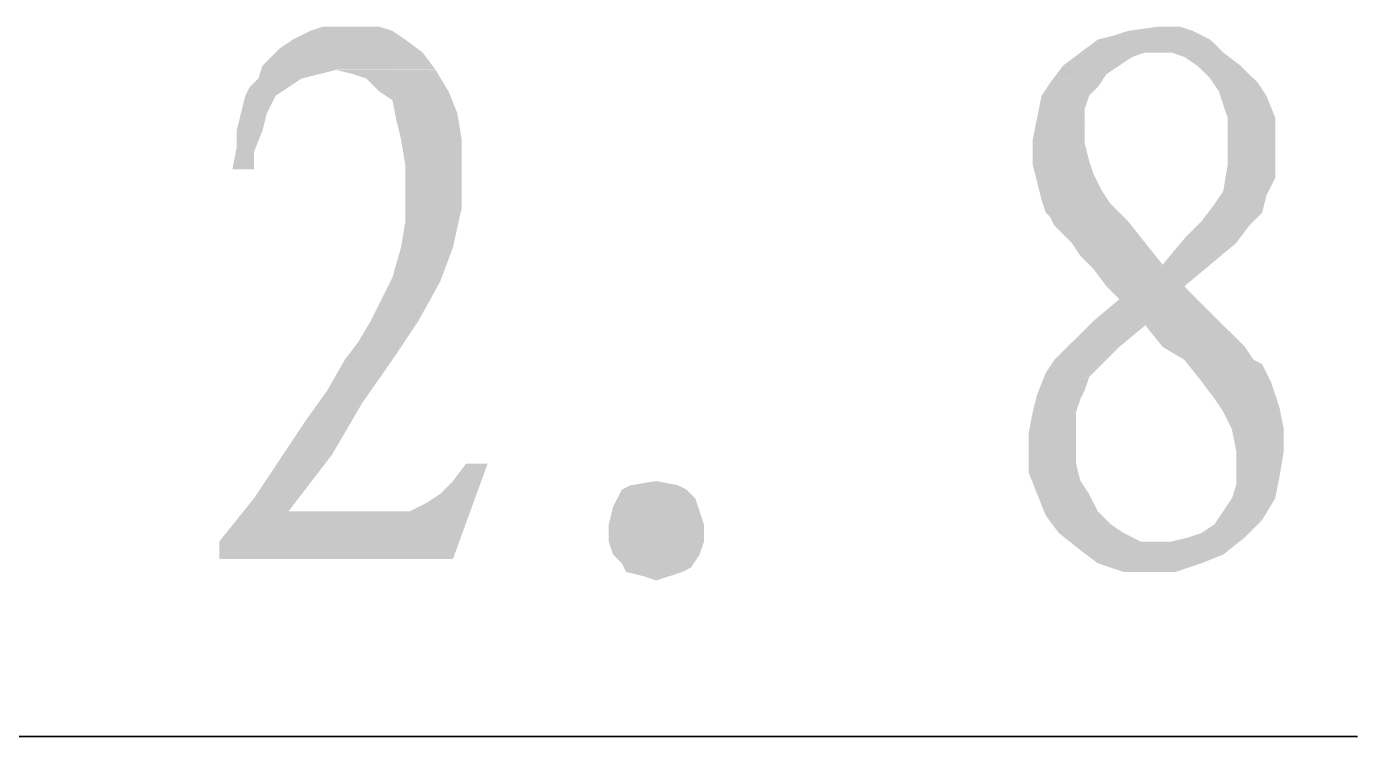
# Model space of a CAD drawing. Header units: millimetres. Extents: x 25 to 550, y -188 to 205.
# Drawn here: x 371.72 to 380.4, y -26.95 to -22.32 of the extents above; entities that cross this region are included whole.
import ezdxf

# ---------------------------------------------------------------- set-up
doc = ezdxf.new("R2010")
doc.units = ezdxf.units.MM
doc.layers.add('PDF_图层 1', color=7, linetype='Continuous', true_color=0x231f20)

msp = doc.modelspace()

# ---------------------------------------------------------------- linework, layer by layer
at = {"layer": 'PDF_图层 1', "color": 7, "lineweight": -3}
msp.add_lwpolyline([(367.7289, -26.9473), (380.398, -26.9473), (366.3463, -26.9473)], dxfattribs=at)
at = {"layer": 'PDF_图层 1', "color": 7, "transparency": 33554559}
for points in [[(373.5696, -22.3478), (373.4567, -22.4047), (374.1057, -22.3478)], [(374.1059, -22.3478), (373.4569, -22.4047), (374.19, -22.4047)], [(373.8236, -22.3199), (373.5696, -22.3477), (374.0211, -22.3199)], [(373.6543, -22.3199), (373.5696, -22.3477), (373.8236, -22.3199)], [(374.0212, -22.3199), (373.5698, -22.3477), (374.1059, -22.3477)], [(379.3257, -22.3478), (378.705, -22.4047), (379.4386, -22.4047)], [(378.8178, -22.3758), (378.705, -22.4045), (379.3257, -22.348)], [(378.9025, -22.3478), (378.8178, -22.3756), (379.3257, -22.3478)], [(379.2411, -22.3199), (378.9025, -22.3477), (379.3257, -22.3477)], [(379.0997, -22.3199), (378.9027, -22.3477), (379.2413, -22.3199)], [(373.372, -22.4608), (373.2873, -22.5455), (374.3031, -22.4886)], [(374.1901, -22.4046), (373.3718, -22.461), (374.303, -22.4887)], [(373.4566, -22.4046), (373.372, -22.461), (374.1902, -22.4046)], [(378.5923, -22.4888), (379.0155, -22.4888), (379.4387, -22.4046)], [(378.7048, -22.4046), (378.5924, -22.4887), (379.4389, -22.4046)], [(379.0155, -22.4888), (379.1279, -22.4888), (379.4387, -22.4046)], [(379.1281, -22.4888), (379.185, -22.4888), (379.4389, -22.4046)], [(379.4387, -22.4046), (379.1848, -22.4887), (379.5234, -22.4887)], [(373.259, -22.5739), (373.7391, -22.6016), (374.303, -22.4887)], [(373.2873, -22.5455), (373.2591, -22.5737), (374.3031, -22.4886)], [(374.3031, -22.4888), (373.7388, -22.6016), (374.3877, -22.6016)], [(378.4792, -22.5739), (378.9307, -22.5174), (379.0154, -22.4887)], [(378.4792, -22.5739), (378.8461, -22.5739), (378.9307, -22.5174)], [(378.5923, -22.4888), (378.4794, -22.5739), (379.0155, -22.4888)], [(379.1848, -22.4888), (379.2694, -22.5175), (379.5234, -22.4888)], [(379.2694, -22.5176), (379.3536, -22.574), (379.5234, -22.4889)], [(379.5234, -22.4888), (379.3536, -22.5739), (379.6358, -22.5739)], [(373.231, -22.6585), (373.626, -22.6303), (373.7389, -22.6016)], [(373.231, -22.6585), (373.5132, -22.6585), (373.626, -22.6303)], [(373.259, -22.5739), (373.2312, -22.6585), (373.7391, -22.6016)], [(373.7389, -22.6018), (373.8518, -22.63), (374.3879, -22.6018)], [(373.8519, -22.6301), (373.9361, -22.6584), (374.3876, -22.6019)], [(373.9361, -22.6585), (374.0213, -22.7427), (374.3876, -22.6016)], [(374.3877, -22.6018), (374.0214, -22.7429), (374.4724, -22.7429)], [(378.4792, -22.5739), (378.3946, -22.6862), (378.8461, -22.5739)], [(378.3946, -22.6864), (378.7614, -22.63), (378.8461, -22.574)], [(378.3946, -22.6864), (378.705, -22.7147), (378.7614, -22.63)], [(379.3537, -22.5739), (379.4388, -22.6585), (379.6358, -22.5739)], [(379.636, -22.5739), (379.4389, -22.6585), (379.7488, -22.6862)], [(373.1464, -22.7715), (373.3439, -22.7715), (373.4281, -22.7146)], [(373.1743, -22.7148), (373.1466, -22.7717), (373.4282, -22.7148)], [(373.231, -22.6585), (373.1746, -22.7149), (373.5132, -22.6585)], [(373.1747, -22.7148), (373.4282, -22.7148), (373.5133, -22.6584)], [(378.3946, -22.6864), (378.3382, -22.7716), (378.705, -22.7147)], [(378.3383, -22.7715), (378.6487, -22.7715), (378.7046, -22.7146)], [(379.4387, -22.6585), (379.4952, -22.7427), (379.7491, -22.6862)], [(379.749, -22.6864), (379.495, -22.7429), (379.8054, -22.7716)], [(373.118, -22.8841), (373.2873, -22.8841), (373.3442, -22.7717)], [(373.1464, -22.7715), (373.1182, -22.8839), (373.3439, -22.7715)], [(374.0212, -22.7427), (374.1059, -22.7996), (374.4722, -22.7427)], [(374.1059, -22.7994), (374.1336, -22.9405), (374.5291, -22.8841)], [(374.4724, -22.7427), (374.1061, -22.7996), (374.5293, -22.8843)], [(378.31, -22.9124), (378.6203, -22.8555), (378.6485, -22.7714)], [(378.3383, -22.7715), (378.3101, -22.9126), (378.6487, -22.7715)], [(379.495, -22.7427), (379.5233, -22.8278), (379.8059, -22.7714)], [(379.523, -22.8278), (379.5517, -22.9124), (379.8051, -22.7714)], [(379.8053, -22.7715), (379.5518, -22.9126), (379.8622, -22.9126)], [(373.0901, -22.9967), (373.2589, -22.9967), (373.2871, -22.8843)], [(373.118, -22.8841), (373.0903, -22.9965), (373.2873, -22.8841)], [(374.1338, -22.9404), (374.162, -23.0532), (374.5293, -22.884)], [(374.5291, -22.8841), (374.1623, -23.0534), (374.5569, -23.0534)], [(378.6202, -22.8557), (378.3098, -22.9126), (378.6202, -22.9686)], [(378.6202, -22.9687), (378.2816, -23.0534), (378.6202, -23.0811)], [(378.31, -22.9124), (378.2817, -23.0535), (378.6203, -22.9689)], [(379.862, -22.9124), (379.5516, -23.0253), (379.862, -23.0535)], [(379.5517, -22.9124), (379.5517, -23.0253), (379.8621, -22.9124)], [(373.0901, -22.9967), (373.0901, -23.1095), (373.2589, -22.9967)], [(373.0901, -23.1097), (373.2029, -23.1379), (373.2589, -22.9968)], [(374.1622, -23.0534), (374.1899, -23.2227), (374.5572, -23.0534)], [(374.557, -23.0534), (374.1902, -23.2227), (374.557, -23.2796)], [(378.2816, -23.0534), (378.2816, -23.2227), (378.6202, -23.0811)], [(378.6202, -23.0813), (378.2816, -23.2229), (378.6484, -23.1942)], [(379.862, -23.0534), (379.5516, -23.2227), (379.862, -23.1663)], [(379.5517, -23.0255), (379.5517, -23.2225), (379.8621, -23.0532)], [(373.2031, -23.138), (373.0615, -23.2509), (373.2031, -23.2509)], [(373.0901, -23.1097), (373.0619, -23.2512), (373.2029, -23.1379)], [(379.862, -23.1664), (379.5516, -23.2228), (379.862, -23.3075)], [(374.1901, -23.2227), (374.1901, -23.392), (374.5569, -23.2796)], [(378.2816, -23.2227), (378.3098, -23.3351), (378.6771, -23.2796)], [(378.6485, -23.1943), (378.2817, -23.2225), (378.6768, -23.2794)], [(379.5517, -23.2227), (379.5235, -23.392), (379.8621, -23.3073)], [(374.557, -23.2794), (374.1902, -23.3918), (374.557, -23.5051)], [(378.31, -23.3353), (378.3382, -23.4481), (378.7332, -23.3922)], [(378.6769, -23.2794), (378.3101, -23.3354), (378.7333, -23.3918)], [(379.5234, -23.392), (379.8051, -23.4202), (379.862, -23.3073)], [(374.1901, -23.392), (374.1901, -23.589), (374.5569, -23.5048)], [(378.7332, -23.392), (378.3382, -23.4484), (378.7896, -23.4766)], [(379.5234, -23.392), (379.4665, -23.4766), (379.8056, -23.4202)], [(379.4667, -23.4766), (379.7771, -23.5335), (379.8053, -23.4202)], [(374.1622, -23.7589), (374.5008, -23.7589), (374.5572, -23.505)], [(374.1901, -23.5892), (374.1623, -23.759), (374.5569, -23.505)], [(378.3383, -23.4483), (378.3661, -23.5334), (378.7893, -23.4765)], [(378.3662, -23.5333), (378.3945, -23.5611), (378.7895, -23.4764)], [(378.7895, -23.4766), (378.3945, -23.5613), (378.9024, -23.589)], [(379.4667, -23.4766), (379.382, -23.589), (379.7771, -23.5335)], [(378.3946, -23.5613), (378.4223, -23.6177), (378.9025, -23.589)], [(378.4225, -23.6176), (378.4794, -23.6745), (378.9027, -23.5894)], [(378.4792, -23.6743), (378.5357, -23.7307), (378.9025, -23.5892)], [(378.9025, -23.5892), (378.5357, -23.7308), (379.0154, -23.7308)], [(379.382, -23.5892), (379.2696, -23.7021), (379.6929, -23.6174)], [(379.382, -23.5892), (379.6929, -23.6174), (379.7771, -23.5333)], [(379.2694, -23.7022), (379.6076, -23.7304), (379.6927, -23.6176)], [(374.1622, -23.7589), (374.1057, -23.956), (374.5008, -23.7589)], [(374.1059, -23.9562), (374.4162, -23.9844), (374.5009, -23.7591)], [(378.5355, -23.7306), (378.5924, -23.8152), (379.0157, -23.7306)], [(379.0155, -23.7306), (378.5923, -23.8152), (379.1279, -23.8721)], [(379.2694, -23.7022), (379.1279, -23.872), (379.6076, -23.7304)], [(379.1281, -23.8719), (379.4389, -23.8719), (379.6078, -23.7304)], [(378.5923, -23.8152), (378.6769, -23.8999), (379.1279, -23.8721)], [(378.6769, -23.8999), (378.7616, -24.0127), (379.4387, -23.8721)], [(379.1281, -23.8719), (378.6771, -23.8997), (379.4389, -23.8719)], [(378.7616, -24.0129), (379.2694, -24.0129), (379.4387, -23.8718)], [(374.0212, -24.1259), (373.9643, -24.2388), (374.4162, -23.9843)], [(373.9645, -24.2389), (374.2753, -24.2389), (374.416, -23.9845)], [(374.1059, -23.9562), (374.0212, -24.1259), (374.4162, -23.9844)], [(378.7616, -24.0129), (378.8462, -24.0971), (379.2694, -24.0129)], [(379.2694, -24.0129), (378.8462, -24.0971), (379.3818, -24.1257)], [(378.8462, -24.0971), (378.6769, -24.2391), (379.3818, -24.1258)], [(379.382, -24.1259), (378.6771, -24.2388), (379.4949, -24.2388)], [(373.8803, -24.3798), (374.106, -24.4918), (374.2753, -24.2388)], [(373.9645, -24.2389), (373.8803, -24.38), (374.2753, -24.2389)], [(378.6769, -24.2389), (378.5354, -24.38), (379.0155, -24.2666)], [(378.5355, -24.3798), (378.8464, -24.4076), (379.0157, -24.267)], [(378.6769, -24.2389), (379.0155, -24.2666), (379.4952, -24.2389)], [(379.495, -24.2389), (379.0154, -24.2666), (379.5797, -24.3231)], [(379.0155, -24.2668), (379.1279, -24.4079), (379.5798, -24.3233)], [(373.8799, -24.3798), (373.7952, -24.4918), (374.1061, -24.4918)], [(378.5355, -24.3798), (378.4227, -24.4918), (378.8464, -24.4076)], [(379.5797, -24.3231), (379.1282, -24.4078), (379.6643, -24.4078)], [(378.4225, -24.492), (378.7334, -24.5207), (378.8462, -24.4078)], [(379.1281, -24.4078), (379.2696, -24.492), (379.6642, -24.4078)], [(379.6643, -24.4078), (379.2693, -24.492), (379.7208, -24.492)], [(373.6822, -24.6901), (373.9084, -24.7747), (374.1059, -24.4921)], [(373.7952, -24.492), (373.6823, -24.69), (374.1061, -24.492)], [(378.4225, -24.492), (378.3661, -24.5771), (378.7334, -24.5207)], [(378.3662, -24.5771), (378.6484, -24.6048), (378.7331, -24.5206)], [(379.2694, -24.492), (379.3818, -24.6335), (379.7769, -24.5207)], [(379.7206, -24.492), (379.2696, -24.492), (379.7771, -24.5207)], [(379.7769, -24.5208), (379.3819, -24.6336), (379.8051, -24.5772)], [(378.3662, -24.5771), (378.3098, -24.7182), (378.6484, -24.6048)], [(378.31, -24.718), (378.6203, -24.6903), (378.6485, -24.6051)], [(379.8053, -24.5771), (379.382, -24.634), (379.8335, -24.634)], [(379.382, -24.6338), (379.4667, -24.7462), (379.8335, -24.6338)], [(379.8336, -24.6338), (379.4668, -24.7462), (379.8618, -24.718)], [(373.6822, -24.6901), (373.5411, -24.8876), (373.9084, -24.7747)], [(378.31, -24.718), (378.2817, -24.8309), (378.5921, -24.7462)], [(378.31, -24.718), (378.5921, -24.7462), (378.6203, -24.6903)], [(379.862, -24.718), (379.4665, -24.7462), (379.8897, -24.8027)], [(373.5413, -24.8877), (373.7106, -25.113), (373.9081, -24.7749)], [(378.2816, -24.831), (378.5638, -24.831), (378.5924, -24.7464)], [(379.4667, -24.7464), (379.5236, -24.831), (379.8899, -24.8028)], [(379.523, -24.831), (379.5799, -24.9439), (379.8898, -24.8028)], [(379.8899, -24.8027), (379.5795, -24.9442), (379.9181, -24.9442)], [(373.5413, -24.8877), (373.372, -25.1417), (373.7106, -25.113)], [(378.5639, -24.831), (378.2535, -24.9721), (378.5639, -24.9439)], [(378.2816, -24.831), (378.2538, -24.9721), (378.5638, -24.831)], [(378.5639, -24.944), (378.2535, -24.9718), (378.5639, -25.0564)], [(378.2537, -24.972), (378.2537, -25.0848), (378.564, -25.0566)], [(379.5797, -24.944), (379.6074, -25.0851), (379.9183, -24.944)], [(379.9183, -24.944), (379.6074, -25.0851), (379.9183, -25.0851)], [(378.5639, -25.0566), (378.2535, -25.0848), (378.5639, -25.1695)], [(373.372, -25.1417), (373.2031, -25.3956), (373.7106, -25.113)], [(373.2031, -25.3956), (373.4283, -25.4798), (373.7105, -25.113)], [(378.2537, -25.085), (378.2537, -25.226), (378.564, -25.1696)], [(379.6076, -25.085), (379.6076, -25.1974), (379.9185, -25.085)], [(379.6076, -25.1975), (379.8898, -25.2544), (379.9185, -25.0852)], [(374.3315, -25.4236), (374.5008, -25.7904), (374.7265, -25.1696)], [(374.4161, -25.3673), (374.3315, -25.4237), (374.7265, -25.1698)], [(374.5008, -25.2826), (374.4161, -25.3673), (374.7265, -25.1698)], [(374.5854, -25.1696), (374.5008, -25.2825), (374.7265, -25.1696)], [(378.5639, -25.1696), (378.2535, -25.226), (378.5921, -25.2825)], [(378.2537, -25.2259), (378.3101, -25.3675), (378.5923, -25.2828)], [(379.6076, -25.1975), (379.6076, -25.3104), (379.8898, -25.2544)], [(375.6575, -25.3106), (375.601, -25.3388), (375.9683, -25.3106)], [(375.9681, -25.3106), (375.6013, -25.3388), (376.0246, -25.3388)], [(375.8268, -25.2826), (375.6575, -25.3104), (375.9683, -25.3104)], [(378.5923, -25.2826), (378.3101, -25.3673), (378.6487, -25.3673)], [(379.5797, -25.3956), (379.8618, -25.3956), (379.8901, -25.2541)], [(379.6076, -25.3106), (379.5799, -25.3957), (379.8898, -25.2541)], [(373.2027, -25.3956), (372.9769, -25.6773), (373.4284, -25.4798)], [(374.3315, -25.4236), (374.2186, -25.48), (374.5008, -25.7904)], [(375.5728, -25.3956), (375.5446, -25.4516), (376.0807, -25.3956)], [(376.0807, -25.3956), (375.5446, -25.4516), (376.1089, -25.4798)], [(375.6012, -25.3389), (375.573, -25.3958), (376.0244, -25.3389)], [(376.0244, -25.3389), (375.5734, -25.3958), (376.0809, -25.3958)], [(378.31, -25.3673), (378.3664, -25.5083), (378.6485, -25.3673)], [(378.6485, -25.3673), (378.3664, -25.5083), (378.705, -25.4797)], [(379.5797, -25.3956), (379.5233, -25.4798), (379.8618, -25.3956)], [(379.5234, -25.4798), (379.7769, -25.5368), (379.862, -25.3957)], [(374.2184, -25.4798), (372.9769, -25.7907), (374.5006, -25.7907)], [(372.9771, -25.6775), (372.9771, -25.7904), (374.2186, -25.48)], [(373.4282, -25.4798), (372.9773, -25.6774), (374.2183, -25.4798)], [(376.1091, -25.4798), (375.5165, -25.5645), (376.1373, -25.5645)], [(375.5445, -25.4515), (375.5167, -25.5644), (376.1093, -25.4797)], [(378.7048, -25.4798), (378.3662, -25.5081), (378.7895, -25.5645)], [(378.3662, -25.5082), (378.4509, -25.6211), (378.7895, -25.5646)], [(379.523, -25.4798), (379.4665, -25.5645), (379.7769, -25.5368)], [(375.5165, -25.5645), (375.5165, -25.6774), (376.1373, -25.5645)], [(376.1374, -25.5645), (375.5167, -25.6774), (376.1374, -25.6774)], [(378.7895, -25.5645), (378.4509, -25.6214), (378.8741, -25.6214)], [(379.2978, -25.6496), (379.6641, -25.6496), (379.777, -25.5367)], [(379.382, -25.6212), (379.2979, -25.6494), (379.7771, -25.5366)], [(379.4667, -25.5645), (379.382, -25.6214), (379.7771, -25.5368)], [(375.5165, -25.6775), (375.5443, -25.7622), (376.1373, -25.6775)], [(375.5445, -25.7622), (376.1093, -25.7622), (376.1375, -25.6775)], [(378.4509, -25.6212), (378.5924, -25.7336), (378.8741, -25.6212)], [(378.9871, -25.6775), (378.5921, -25.7339), (379.0995, -25.6775)], [(378.5923, -25.7338), (379.5234, -25.762), (379.6645, -25.6496)], [(379.1848, -25.6775), (378.5923, -25.7339), (379.6645, -25.6498)], [(379.1001, -25.6775), (378.5923, -25.7339), (379.1848, -25.6775)], [(378.8741, -25.6212), (378.5924, -25.7336), (378.987, -25.6776)], [(379.2978, -25.6496), (379.1849, -25.6773), (379.6641, -25.6496)], [(375.5445, -25.7622), (375.6014, -25.8186), (376.1093, -25.7622)], [(375.6012, -25.8184), (376.0522, -25.8467), (376.1091, -25.762)], [(378.5923, -25.7338), (378.7046, -25.8184), (379.5234, -25.762)], [(378.7048, -25.8184), (379.382, -25.8184), (379.5236, -25.762)], [(375.6012, -25.8184), (375.6294, -25.8753), (376.0522, -25.8467)], [(375.6295, -25.8752), (375.9964, -25.8752), (376.0523, -25.8469)], [(378.7048, -25.8184), (378.8741, -25.8753), (379.382, -25.8184)], [(378.8741, -25.8752), (379.0434, -25.8752), (379.382, -25.8183)], [(379.0434, -25.8752), (379.2127, -25.8752), (379.382, -25.8183)], [(375.6295, -25.8752), (375.7419, -25.9029), (375.9964, -25.8752)], [(375.7421, -25.9031), (375.9114, -25.9031), (375.9965, -25.8753)], [(375.7421, -25.9031), (375.8268, -25.9313), (375.9114, -25.9031)]]:
    msp.add_solid(points, dxfattribs=at)

doc.saveas('drawing.dxf')
